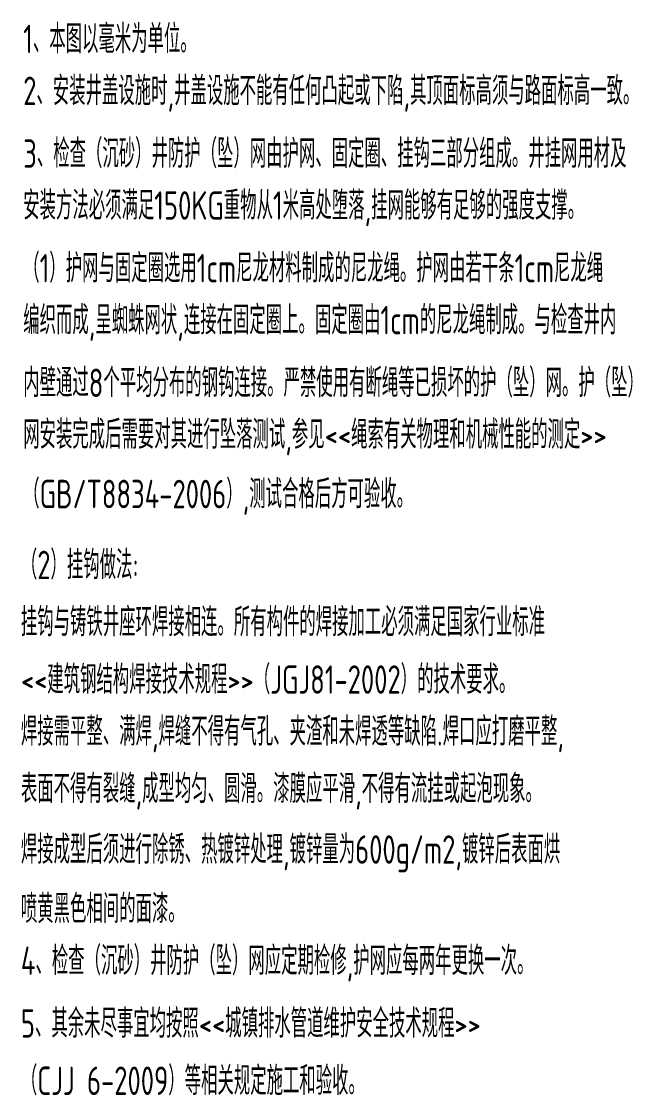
# Model space of a CAD drawing. Header units: millimetres. Extents: x 53009415 to 54059915, y 20499171 to 20796171.
# Drawn here: x 53529033 to 53571967, y 20576087 to 20651530 of the extents above; entities that cross this region are included whole.
import ezdxf

# ---------------------------------------------------------------- set-up
doc = ezdxf.new("R2010")
doc.units = ezdxf.units.MM
doc.header["$LTSCALE"] = 1000
doc.layers.add('000ZSL-小树', color=84, linetype='Continuous')
doc.layers.add('TWT_TEXT', color=7, linetype='Continuous')
doc.styles.add('_TWT_DIM', font='gbenor', dxfattribs={"bigfont": 'gbcbig'})

# ---------------------------------------------------------------- blocks, each defined once
blk = doc.blocks.new('wwwadsddasdsdwdsd')
at = {"layer": 'TWT_TEXT', "style": '_TWT_DIM', "width": 0.8}
for s, p in [('1、本图以毫米为单位。', (542963, 3486930)), ('2、安装井盖设施时,井盖设施不能有任何凸起或下陷,其顶面标高须与路面标高一致。', (542963, 3484355)), ('3、检查（沉砂）井防护（坠）网由护网、固定圈、挂钩三部分组成。井挂网用材及', (542963, 3481243)), ('安装方法必须满足150KG重物从1米高处堕落,挂网能够有足够的强度支撑。', (542963, 3478668)), ('（1）护网与固定圈选用1cm尼龙材料制成的尼龙绳。护网由若干条1cm尼龙绳', (542963, 3475556)), ('编织而成,呈蜘蛛网状,连接在固定圈上。固定圈由1cm的尼龙绳制成。与检查井内', (542963, 3472981)), ('内壁通过8个平均分布的钢钩连接。严禁使用有断绳等已损坏的护（坠）网。护（坠）', (542963, 3469869)), ('网安装完成后需要对其进行坠落测试,参见<<绳索有关物理和机械性能的测定>>', (542963, 3467305)), ('（GB/T8834-2006）,测试合格后方可验收。', (542963, 3464353)), ('（2）挂钩做法:', (542847, 3460835)), ('挂钩与铸铁井座环焊接相连。所有构件的焊接加工必须满足国家行业标准', (542847, 3458003)), ('<<建筑钢结构焊接技术规程>>（JGJ81-2002）的技术要求。', (542847, 3455148)), ('焊接需平整、满焊,焊缝不得有气孔、夹渣和未焊透等缺陷.焊口应打磨平整,', (542847, 3452574)), ('表面不得有裂缝,成型均匀、圆滑。漆膜应平滑,不得有流挂或起泡现象。', (542847, 3449730)), ('焊接成型后须进行除锈、热镀锌处理,镀锌量为600g/m2,镀锌后表面烘', (542847, 3446716)), ('喷黄黑色相间的面漆。', (542847, 3443775)), ('4、检查（沉砂）井防护（坠）网应定期检修,护网应每两年更换一次。', (542847, 3441200)), ('5、其余未尽事宜均按照<<城镇排水管道维护安全技术规程>>', (542847, 3438088)), ('（CJJ 6-2009）等相关规定施工和验收。', (542847, 3435244))]:
    blk.add_text(s, height=1411.2, dxfattribs=at).set_placement(p)

msp = doc.modelspace()

# ---------------------------------------------------------------- block references
at = {"layer": '000ZSL-小树', "linetype": 'Continuous', "xscale": 1.415824915824916, "yscale": 1.415824915824916, "zscale": 1.415824915824916}
msp.add_blockref('wwwadsddasdsdwdsd', (52760415.693, 15712420.946, 0), dxfattribs=at)

doc.saveas('drawing.dxf')
